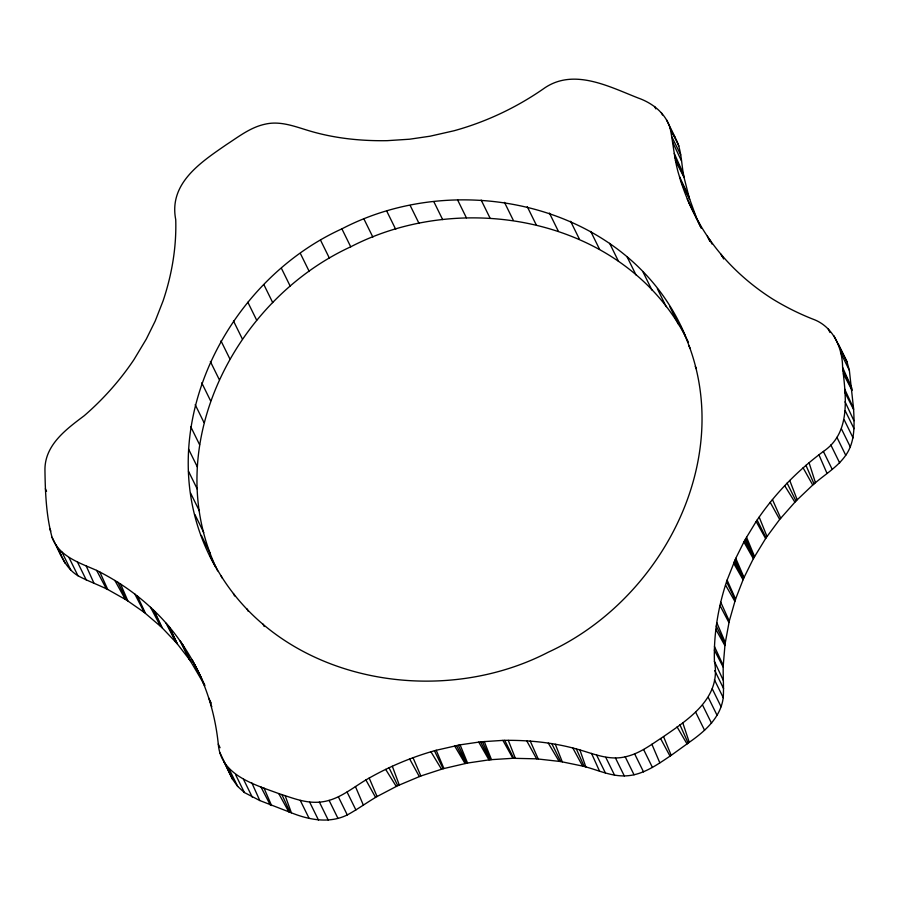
<?xml version="1.0" encoding="UTF-8"?>
<svg xmlns="http://www.w3.org/2000/svg" width="899" height="899" viewBox="0 0 899 899"><rect width="100%" height="100%" fill="white"/><g stroke="black" fill="none" stroke-linecap="round" stroke-linejoin="round"><path stroke-width="1.35" d="M215.749 567.37C145.042 444.117 218.974 284.769 341.89 228.852C461.131 166.54 631.424 205.691 685.611 336.417M217.625 570.854C158.471 448.994 233.515 300.716 350.722 246.809C465.693 187.228 629.39 219.929 688.488 342.407M194.184 663.754C207.545 688.589 215.412 716.121 218.288 744.125C220.727 775.286 254.282 784.512 278.757 793.581C291.961 797.795 305.255 803.38 319.403 802.133C337.294 800.885 351.161 788.738 365.893 779.95C387.941 767.083 411.618 757.059 436.217 750.272L460.097 744.844L480.572 741.844L502.901 740.383C528.826 739.933 554.986 742.619 579.9 749.935C594.587 754.239 609.634 760.554 625.21 756.823C639.639 753.733 651.415 744.428 663.541 736.573C689.275 718.829 721.594 697.77 714.435 661.406C713.581 633.817 718.312 606.196 727.111 580.08L735.764 558.313L744.709 540.333L756.149 521.521C774.196 494.405 797.256 470.829 823.394 451.444C851.375 432.588 845.779 396.156 842.599 367.41C842.453 347.329 832.755 326.135 812.763 319.078C798.694 313.526 785.187 306.739 772.297 298.828C748.193 283.466 726.774 263.755 710.232 240.381C696.534 221.087 686.106 199.477 679.52 176.743C674.261 160.943 673.542 144.267 670.103 128.096C665.541 113.218 652.494 103.059 638.268 98.047C608.645 86.461 572.854 67.346 543.108 89.046C515.981 107.801 485.763 122.039 453.95 130.782L430.082 136.198L409.584 139.21L387.267 140.66C361.342 141.109 335.192 138.435 310.267 131.119C295.58 126.815 280.533 120.488 264.958 124.219C250.529 127.321 238.752 136.614 226.627 144.481C200.893 162.225 168.574 183.284 175.732 219.637C176.586 247.236 171.855 274.858 163.056 300.963L155.179 321.1L146.29 339.103L134.018 359.533C120.05 380.401 103.194 399.291 84.214 415.731C66.155 429.306 44.534 445.084 44.95 470.278C45.276 492.731 46.197 515.532 52.041 537.299C59.267 550.896 63.998 567.269 77.955 575.742C87.585 580.956 97.946 584.608 107.745 589.486L126.635 600.139L144.301 612.455L161.719 627.367L176.957 643.426L189.981 660.259L204.714 685.285C192.094 656.023 174.204 628.783 150.515 607.297C134.479 592.441 116.185 580.147 96.642 570.404C79.685 562.875 59.019 556.593 52.041 537.299M223.626 761.172L232.459 779.118L237.684 786.411L244.382 792.525L259.8 800.548L291.388 812.808C309.042 819.91 329.461 823.776 347.272 814.932C357.555 809.358 366.983 802.402 377.074 796.525L397.774 785.681L420.856 775.983L443.117 768.724L467.547 763.037L489.786 759.756L512.891 758.295L536.602 758.835L560.673 761.543L582.597 766.072C596.475 769.42 609.758 776.095 624.288 775.916C642.167 775.725 656.978 764.858 671.193 755.34L689.263 742.293C704.749 731.471 720.74 717.582 723.234 697.658C723.953 686.948 722.908 676.228 723.245 665.507L725.055 644.01L729.28 621.063L735.573 599.082L743.675 578.226L753.34 558.695L766.049 537.838L779.68 519.431L795.986 500.968L812.741 485.033C823.754 475.133 837.16 467.615 845.745 455.276C855.443 441.499 854.387 424.216 853.533 408.258L849.364 370.354L846.959 361.701L838.126 343.744M209.86 555.402C268.543 678.711 432.857 712.053 548.278 652.191C666.474 597.925 741.282 447.848 680.307 325.64M671.643 132.625C682.229 145.076 680.734 162.382 684.049 177.44L689.23 197.904L696.41 217.704L701.276 227.885M385.66 769.387L396.257 786.445M784.703 485.707L794.896 502.17M430.947 751.8L441.521 769.218M454.613 745.923L465.053 763.521M548.311 743.136L559.099 761.341M677.071 726.898L687.061 743.99M478.729 742.091L488.944 759.869M733.618 563.235L743.046 579.72M725.515 585.035L734.843 601.33M743.878 541.951L753.34 558.695M803.099 467.806L812.741 485.033M715.874 629.446L724.897 645.583M502.901 740.383L512.891 758.295M756.149 521.521L765.6 538.512M770.196 502.294L779.68 519.431M365.893 779.95L375.58 797.391M114.87 580.462L125.276 599.341M409.629 758.925L419.316 776.556M278.757 793.581L288.871 811.988M526.724 740.821L536.602 758.835M572.753 747.878L582.597 766.072M660.608 738.585L670.036 756.138M456.422 745.507L465.884 763.33M150.515 607.297L160.595 626.356M719.919 605.443L728.932 622.569M96.642 570.404L106.307 588.755M846.959 361.701L833.969 335.821M843.397 373.838L852.106 390.481M734.269 561.583L743.349 578.978M714.345 650.067L723.189 667.103M260.89 786.861L270.352 805.077M210.647 704.299L211.838 706.625M166.079 623.209L175.923 642.268M134.805 594.014L144.301 612.455M480.572 741.844L489.786 759.756M744.709 540.333L753.722 557.964M844.802 392.245L853.612 409.539M720.751 253.99L721.964 256.361M675.43 160.449L684.049 177.44M681.476 183.081L689.713 199.297M179.935 640.672L189.52 659.641M707.356 236.201L709.772 240.999M757.115 520.027L766.049 537.838M504.699 740.315L513.711 758.262M167.236 624.445L176.451 642.841M721.818 255.316L723.628 258.957M708.255 237.628L710.086 241.314M787.097 483.066L795.986 500.968M551.772 743.585L560.673 761.543M191.835 659.394L201.207 678.262M202.893 682.049L204.714 685.735M688.555 201.994L696.995 219.064M180.946 642.032L189.981 660.259M840.531 352.397L849.364 370.354M828.204 328.91L829.968 332.495M845.217 410.776L854.05 428.722M844.24 419.923L853.072 437.88M841.442 428.89L850.274 446.837M836.913 437.33L845.745 455.276M830.822 444.938L839.655 462.884M666.541 119.882L675.374 137.828M670.103 128.096L678.936 146.043M661.316 112.589L662.496 114.982M671.879 136.929L680.712 154.875M654.618 106.475L655.798 108.869M823.394 451.444L832.227 469.39M680.408 180.014L689.23 197.904M695.983 217.288L701.377 228.211M697.5 220.233L700.411 226.166M669.777 306.604L678.621 324.55M688.825 345.666L690.005 348.059M657.338 288.703L666.17 306.66M695.264 366.489L696.444 368.882M643.088 272.105L651.921 290.051M627.142 256.934L635.975 274.892M609.646 243.337L618.478 261.283M590.744 231.414L599.588 249.371M570.607 221.289L579.439 239.235M549.39 213.029L558.223 230.976M527.286 206.703L536.119 224.649M504.485 202.376L513.318 220.322M714.739 670.564L723.571 688.522M481.179 200.084L490.011 218.03M714.402 679.711L723.234 697.658M712.233 688.78L721.065 706.726M708.277 697.433L717.11 715.379M457.557 199.836L466.39 217.794M702.703 705.367L711.547 723.313M695.714 712.278L704.546 730.224M433.824 201.646L442.656 219.603M410.202 205.5L419.035 223.446M386.862 211.344L395.695 229.301M643.617 749.53L652.449 767.476M634.705 753.98L643.549 771.926M364.028 219.154L372.86 237.111M625.21 756.823L634.042 774.781M615.455 757.969L624.288 775.916M605.791 757.363L614.624 775.32M341.89 228.852L350.722 246.809M596.588 755.036L605.42 772.983M320.628 240.359L329.461 258.305M300.423 253.563L309.256 271.52M281.454 268.374L290.287 286.32M263.879 284.646L272.712 302.603M247.854 302.255L256.687 320.201M233.515 321.033L242.348 338.99M220.974 340.845L229.807 358.791M210.355 361.499L219.187 379.445M201.724 382.817L210.557 400.774M195.184 404.64L204.017 422.597M190.768 426.767L199.6 444.724M188.52 449.017L197.353 466.963M347.059 792.008L355.892 809.954M188.464 471.188L197.297 489.135M263.025 624.108L264.205 626.502M190.599 493.09L199.432 511.048M247.079 608.949L248.259 611.342M338.44 796.975L347.272 814.932M194.903 514.554L203.736 532.511M233.414 593.542L234.594 595.936M201.342 535.388L210.175 553.334M220.974 575.641L222.154 578.035M329.113 800.391L337.945 818.348M319.403 802.133L328.236 820.09M309.672 802.133L318.504 820.09M300.266 800.402L309.099 818.348M192.667 660.821L201.578 678.902M243.483 779.287L252.316 797.233M235.549 774.578L244.382 792.525M218.288 744.125L220.053 747.71M228.852 768.465L237.684 786.411M220.064 752.957L232.459 779.118M77.404 561.965L86.237 579.922M69.122 557.796L77.955 575.742M61.964 552.143L70.796 570.09M49.636 528.646L50.816 531.039M56.199 545.232L65.031 563.179M716.233 625.996L725.055 644.01M209.748 701.04L210.928 703.434M117.859 582.226L126.635 600.139M709.221 239.022L710.367 241.37M687.274 199.005L696.41 217.704M389.009 767.701L397.774 785.681M153.01 609.533L161.719 627.367M698.332 221.66L701.299 227.739M181.913 643.426L190.419 660.9M168.349 625.738L176.957 643.426M726.527 581.72L735.303 599.824M434.453 750.732L443.117 768.724M182.812 644.853L190.824 661.54M843.071 370.613L851.982 389.211M674.756 157.067L683.746 175.901M710.232 240.381L711.963 244.011M208.68 697.961L211.04 702.883M45.366 488.809L46.546 491.281M672.519 141.997L681.453 160.831M734.989 559.942L743.675 578.226M169.417 627.064L177.44 644.021M679.52 176.743L688.825 196.42M458.254 745.147L466.716 763.172M154.19 610.713L162.258 627.907M845.071 401.786L853.915 420.721M714.435 661.406L723.302 680.363M137.423 596.048L145.492 613.388M844.611 388.997L853.533 408.258M714.469 646.55L723.245 665.507M745.597 538.759L754.115 557.245M281.938 794.694L290.119 812.426M482.415 741.653L490.618 759.666M720.695 602.139L729.28 621.063M99.823 572L107.745 589.486M679.914 724.774L688.184 743.158M591.531 753.384L599.487 771.05M251.9 783.007L259.8 800.548M86.068 565.64L93.945 583.181M842.599 367.41L851.791 387.963M576.281 748.777L584.204 766.476M727.111 580.08L735.573 599.082M530.241 741.057L538.198 758.936M674.284 153.448L683.532 174.26M772.432 499.541L780.692 518.172M818.955 454.86L827.024 473.402M805.954 465.311L814.033 483.898M264.003 788.097L271.577 805.56M735.764 558.313L744.024 577.484M716.784 622.681L725.302 642.504M120.612 584.092L127.894 600.993M651.887 744.26L659.81 762.79M413.023 757.666L420.856 775.983M369.197 778.04L377.074 796.525M355.42 786.524L363.331 805.077M436.217 750.272L443.915 768.521M746.53 537.209L754.542 556.537M460.097 744.844L467.547 763.037M663.541 736.573L671.193 755.34M759.194 517.116L766.993 536.512M484.258 741.529L491.461 759.61M555.312 744.248L562.28 761.846M508.295 740.349L515.341 758.273M789.749 480.471L797.188 499.788M392.324 766.251L399.28 785.018M285.163 795.682L291.388 812.808M579.9 749.935L585.856 767.004M682.689 722.56L689.263 742.293M809.1 462.861L815.472 482.785M59.503 550.312L60.874 555.256"/></g></svg>
